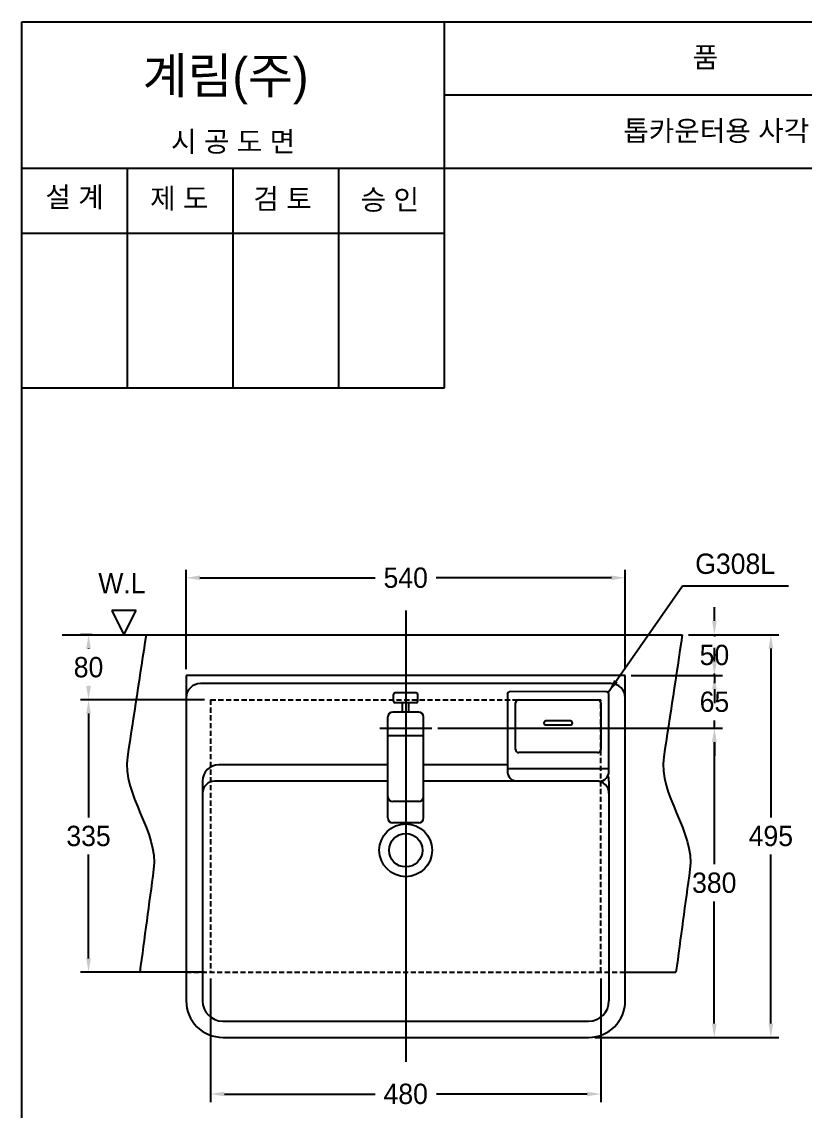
# Model space of a CAD drawing. Header units: millimetres. Extents: x 0 to 3800, y -67 to 2530.
# Drawn here: x 0 to 962, y 1192 to 2530 of the extents above; entities that cross this region are included whole.
import ezdxf
from ezdxf.enums import TextEntityAlignment as Align
from ezdxf.lldxf.tags import DXFTag

# ---------------------------------------------------------------- set-up
doc = ezdxf.new("R2010")
doc.units = ezdxf.units.MM
doc.linetypes.add('DASHED2', pattern=[9.525, 6.35, -3.175])
for name, color, linetype in [('TEXT', 7, 'Continuous'), ('내부선 및 부속', 4, 'Continuous'), ('도각라인', 7, 'Continuous'), ('외형선', 3, 'Continuous'), ('점선', 6, 'DASHED2'), ('중심선', 1, 'DASHED'), ('치수선', 7, 'Continuous')]:
    doc.layers.add(name, color=color, linetype=linetype)
doc.styles.add('____', font='')
doc.styles.add('타이틀', font='H2GTRM.TTF', dxfattribs={"height": 25})
doc.styles.get('____').set_extended_font_data('굴림')
tags = doc.linetypes.add('DASHDOT', pattern=[70, 31, -13, 13, -13]).pattern_tags.tags
tags[10:11] = [DXFTag(74, 4), DXFTag(75, 0), DXFTag(340, '0'), DXFTag(46, 0.0), DXFTag(50, 0.0), DXFTag(44, 0.0), DXFTag(45, 0.0)]
tags[8:9] = [DXFTag(74, 4), DXFTag(75, 0), DXFTag(340, '0'), DXFTag(46, 0.0), DXFTag(50, 0.0), DXFTag(44, 0.0), DXFTag(45, 0.0)]
tags[6:7] = [DXFTag(74, 4), DXFTag(75, 0), DXFTag(340, '0'), DXFTag(46, 0.0), DXFTag(50, 0.0), DXFTag(44, 0.0), DXFTag(45, 0.0)]
tags[4:5] = [DXFTag(74, 4), DXFTag(75, 0), DXFTag(340, '0'), DXFTag(46, 0.0), DXFTag(50, 0.0), DXFTag(44, 0.0), DXFTag(45, 0.0)]
tags = doc.linetypes.add('DASHED', pattern=[25.72, 12.86, -12.86]).pattern_tags.tags
tags[6:7] = [DXFTag(74, 4), DXFTag(75, 0), DXFTag(340, '0'), DXFTag(46, 0.0), DXFTag(50, 0.0), DXFTag(44, 0.0), DXFTag(45, 0.0)]
tags[4:5] = [DXFTag(74, 4), DXFTag(75, 0), DXFTag(340, '0'), DXFTag(46, 0.0), DXFTag(50, 0.0), DXFTag(44, 0.0), DXFTag(45, 0.0)]
doc.dimstyles.new('MSADIM', dxfattribs={"dimtxt": 33, "dimasz": 17, "dimexe": 10, "dimexo": 7.5, "dimgap": 10, "dimtad": 0, "dimtih": 1, "dimtoh": 1, "dimdec": 0, "dimzin": 1, "dimdsep": 46, "dimtxsty": '____', "dimcen": 11.25, "dimadec": 0, "dimazin": 0, "dimtfac": 1, "dimtdec": 0, "dimtix": 1, "dimtmove": 0, "dimatfit": 3, "dimfxl": 1, "dimtolj": 1, "dimtzin": 1, "dimarcsym": 0})

# ---------------------------------------------------------------- blocks, each defined once
blk = doc.blocks.new('*D7')
at = {"layer": '치수선', "color": 0, "linetype": 'Continuous', "lineweight": -2, "transparency": 16777216}
for p, q in [((202.2, 1733.9), (202.2, 1856.4)), ((742.2, 1733.9), (742.2, 1856.4)), ((219.2, 1846.4), (434.8, 1846.4)), ((725.2, 1846.4), (509.6, 1846.4))]:
    blk.add_line(p, q, dxfattribs=at)
at = {"layer": '치수선', "color": 0, "linetype": 'Continuous', "transparency": 16777216}
for points in [[(219.2, 1849.3), (219.2, 1843.6), (202.2, 1846.4)], [(725.2, 1849.3), (725.2, 1843.6), (742.2, 1846.4)]]:
    blk.add_solid(points, dxfattribs=at)
at = {"layer": '치수선', "color": 0, "linetype": 'Continuous', "transparency": 16777216, "insert": (472.2, 1846.4), "char_height": 25, "attachment_point": 5, "style": '____'}
blk.add_mtext('\\A1;540', dxfattribs=at)
blk = doc.blocks.new('*D8')
at = {"layer": '치수선', "color": 0, "linetype": 'Continuous', "lineweight": -2, "transparency": 16777216}
for p, q in [((86.7, 1776.4), (72.1, 1776.4)), ((82.1, 1759.4), (82.1, 1759.2)), ((82.1, 1713.4), (82.1, 1713.6)), ((224.7, 1696.4), (72.1, 1696.4))]:
    blk.add_line(p, q, dxfattribs=at)
at = {"layer": '치수선', "color": 0, "linetype": 'Continuous', "transparency": 16777216}
for points in [[(79.3, 1759.4), (85, 1759.4), (82.1, 1776.4)], [(79.3, 1713.4), (85, 1713.4), (82.1, 1696.4)]]:
    blk.add_solid(points, dxfattribs=at)
at = {"layer": '치수선', "color": 0, "linetype": 'Continuous', "transparency": 16777216, "insert": (82.1, 1736.4), "char_height": 25, "attachment_point": 5, "style": '____'}
blk.add_mtext('\\A1;80', dxfattribs=at)
blk = doc.blocks.new('*D9')
at = {"layer": '치수선', "color": 0, "linetype": 'Continuous', "lineweight": -2, "transparency": 16777216}
for p, q in [((224.7, 1696.4), (72.1, 1696.4)), ((82.1, 1679.4), (82.1, 1551.7)), ((82.1, 1378.4), (82.1, 1506.1)), ((224.7, 1361.4), (72.1, 1361.4))]:
    blk.add_line(p, q, dxfattribs=at)
at = {"layer": '치수선', "color": 0, "linetype": 'Continuous', "transparency": 16777216}
for points in [[(79.3, 1679.4), (85, 1679.4), (82.1, 1696.4)], [(79.3, 1378.4), (85, 1378.4), (82.1, 1361.4)]]:
    blk.add_solid(points, dxfattribs=at)
at = {"layer": '치수선', "color": 0, "linetype": 'Continuous', "transparency": 16777216, "insert": (82.1, 1528.9), "char_height": 25, "attachment_point": 5, "style": '____'}
blk.add_mtext('\\A1;335', dxfattribs=at)
blk = doc.blocks.new('*D10')
at = {"layer": '치수선', "color": 0, "linetype": 'Continuous', "lineweight": -2, "transparency": 16777216}
for p, q in [((232.2, 1353.9), (232.2, 1201.8)), ((712.2, 1353.9), (712.2, 1201.8)), ((249.2, 1211.8), (434.5, 1211.8)), ((695.2, 1211.8), (509.9, 1211.8))]:
    blk.add_line(p, q, dxfattribs=at)
at = {"layer": '치수선', "color": 0, "linetype": 'Continuous', "transparency": 16777216}
for points in [[(249.2, 1214.6), (249.2, 1208.9), (232.2, 1211.8)], [(695.2, 1214.6), (695.2, 1208.9), (712.2, 1211.8)]]:
    blk.add_solid(points, dxfattribs=at)
at = {"layer": '치수선', "color": 0, "linetype": 'Continuous', "transparency": 16777216, "insert": (472.2, 1211.8), "char_height": 25, "attachment_point": 5, "style": '____'}
blk.add_mtext('\\A1;480', dxfattribs=at)
blk = doc.blocks.new('*D11')
at = {"layer": '치수선', "color": 0, "linetype": 'Continuous', "lineweight": -2, "transparency": 16777216}
for p, q in [((851.9, 1743.4), (851.9, 1760.4)), ((749.7, 1726.4), (861.9, 1726.4)), ((851.9, 1726.4), (851.9, 1716.7)), ((511.7, 1661.4), (861.9, 1661.4)), ((851.9, 1661.4), (851.9, 1671.1)), ((851.9, 1644.4), (851.9, 1627.4))]:
    blk.add_line(p, q, dxfattribs=at)
at = {"layer": '치수선', "color": 0, "linetype": 'Continuous', "transparency": 16777216}
for points in [[(849, 1743.4), (854.7, 1743.4), (851.9, 1726.4)], [(849, 1644.4), (854.7, 1644.4), (851.9, 1661.4)]]:
    blk.add_solid(points, dxfattribs=at)
at = {"layer": '치수선', "color": 0, "linetype": 'Continuous', "transparency": 16777216, "insert": (851.9, 1693.9), "char_height": 25, "attachment_point": 5, "style": '____'}
blk.add_mtext('\\A1;65', dxfattribs=at)
blk = doc.blocks.new('*D12')
at = {"layer": '치수선', "color": 0, "linetype": 'Continuous', "lineweight": -2, "transparency": 16777216}
for p, q in [((851.9, 1793.4), (851.9, 1810.4)), ((819.9, 1776.4), (861.9, 1776.4)), ((851.9, 1776.4), (851.9, 1774.2)), ((749.7, 1726.4), (861.9, 1726.4)), ((851.9, 1726.4), (851.9, 1728.6)), ((851.9, 1709.4), (851.9, 1692.4))]:
    blk.add_line(p, q, dxfattribs=at)
at = {"layer": '치수선', "color": 0, "linetype": 'Continuous', "transparency": 16777216}
for points in [[(849, 1793.4), (854.7, 1793.4), (851.9, 1776.4)], [(849, 1709.4), (854.7, 1709.4), (851.9, 1726.4)]]:
    blk.add_solid(points, dxfattribs=at)
at = {"layer": '치수선', "color": 0, "linetype": 'Continuous', "transparency": 16777216, "insert": (851.9, 1751.4), "char_height": 25, "attachment_point": 5, "style": '____'}
blk.add_mtext('\\A1;50', dxfattribs=at)
blk = doc.blocks.new('*D13')
at = {"layer": '치수선', "color": 0, "linetype": 'Continuous', "lineweight": -2, "transparency": 16777216}
for p, q in [((511.7, 1661.4), (861.7, 1661.4)), ((851.7, 1644.4), (851.7, 1494.2)), ((851.7, 1298.4), (851.7, 1448.6)), ((704.7, 1281.4), (861.7, 1281.4))]:
    blk.add_line(p, q, dxfattribs=at)
at = {"layer": '치수선', "color": 0, "linetype": 'Continuous', "transparency": 16777216}
for points in [[(848.9, 1644.4), (854.6, 1644.4), (851.7, 1661.4)], [(848.9, 1298.4), (854.6, 1298.4), (851.7, 1281.4)]]:
    blk.add_solid(points, dxfattribs=at)
at = {"layer": '치수선', "color": 0, "linetype": 'Continuous', "transparency": 16777216, "insert": (851.7, 1471.4), "char_height": 25, "attachment_point": 5, "style": '____'}
blk.add_mtext('\\A1;380', dxfattribs=at)
blk = doc.blocks.new('*D14')
at = {"layer": '치수선', "color": 0, "linetype": 'Continuous', "lineweight": -2, "transparency": 16777216}
for p, q in [((819.9, 1776.4), (931.3, 1776.4)), ((921.3, 1759.4), (921.3, 1551.7)), ((921.3, 1298.4), (921.3, 1506.1)), ((704.7, 1281.4), (931.3, 1281.4))]:
    blk.add_line(p, q, dxfattribs=at)
at = {"layer": '치수선', "color": 0, "linetype": 'Continuous', "transparency": 16777216}
for points in [[(918.5, 1759.4), (924.2, 1759.4), (921.3, 1776.4)], [(918.5, 1298.4), (924.2, 1298.4), (921.3, 1281.4)]]:
    blk.add_solid(points, dxfattribs=at)
at = {"layer": '치수선', "color": 0, "linetype": 'Continuous', "transparency": 16777216, "insert": (921.3, 1528.9), "char_height": 25, "attachment_point": 5, "style": '____'}
blk.add_mtext('\\A1;495', dxfattribs=at)

msp = doc.modelspace()

# ---------------------------------------------------------------- linework, layer by layer
at = {"layer": '내부선 및 부속', "linetype": 'Continuous'}
for p, q in [((49.8, 1776.4), (812.4, 1776.4)), ((485.2, 1704.8), (459.2, 1704.8)), ((597.2, 1702.5), (597.2, 1608.5)), ((718.2, 1706.4), (601.2, 1706.5)), ((722.2, 1608.5), (722.2, 1702.4)), ((485.2, 1692.8), (459.2, 1692.8)), ((468.2, 1681.4), (468.2, 1692.8)), ((476.2, 1681.4), (476.2, 1692.8)), ((607.2, 1635.5), (607.2, 1692.5)), ((611.2, 1696.5), (708.2, 1696.5)), ((712.2, 1692.5), (712.2, 1635.5)), ((450.2, 1577.4), (450.2, 1675.4)), ((488.2, 1681.4), (456.2, 1681.4)), ((494.2, 1577.4), (494.2, 1675.4)), ((674.7, 1670.5), (644.7, 1670.5)), ((644.7, 1665.5), (674.7, 1665.5)), ((494.2, 1652.2), (450.2, 1652.2)), ((708.2, 1631.5), (611.2, 1631.5)), ((722.2, 1611.5), (597.2, 1611.5)), ((722.2, 1596.4), (722.2, 1581.4)), ((450.2, 1551.2), (450.2, 1577.4)), ((488.2, 1571.4), (456.2, 1571.4)), ((494.2, 1551.2), (494.2, 1577.4)), ((488.2, 1545.2), (456.2, 1545.2)), ((202.2, 1361.4), (145.1, 1361.4)), ((742.2, 1361.4), (804.6, 1361.4))]:
    msp.add_line(p, q, dxfattribs=at)
for radius in [32.5, 20.5]:
    msp.add_circle((472.2, 1511.4), radius, dxfattribs=at)
for centre, radius, start, end in [((459.2, 1702.8), 2, 90, 180), ((485.2, 1702.8), 2, 0, 90), ((601.2, 1702.5), 4, 90, 180), ((718.2, 1702.4), 4, 0, 89.9574), ((459.2, 1694.8), 2, 180, 270), ((485.2, 1694.8), 2, 270, 0), ((611.2, 1692.5), 4, 90, 180), ((708.2, 1692.5), 4, 0, 90), ((456.2, 1675.4), 6, 90, 180), ((488.2, 1675.4), 6, 0, 90), ((674.7, 1668), 2.5, 270, 90), ((611.2, 1635.5), 4, 180, 270), ((708.2, 1635.5), 4, 270, 360), ((609.2, 1608.5), 12, 180, 270), ((710.2, 1608.4), 12, 270, 0), ((702.2, 1596.4), 20, 0, 20.0111), ((456.2, 1577.4), 6, 180, 270), ((488.2, 1577.4), 6, 270, 0), ((456.2, 1551.2), 6, 180, 270), ((488.2, 1551.2), 6, 270, 0)]:
    msp.add_arc(centre, radius, start, end, dxfattribs=at)
for points in [[(152.8, 1776.4), (145.2, 1726.4), (137.6, 1676.3), (130, 1626.3), (122.9, 1579.4), (168.5, 1534.8), (162.2, 1487.8), (156.5, 1445.7), (150.8, 1403.6), (145.1, 1361.4)], [(152.8, 1776.4), (145.2, 1726.4), (137.6, 1676.3), (130, 1626.3), (122.9, 1579.4), (168.5, 1534.8), (162.2, 1487.8), (156.5, 1445.7), (150.8, 1403.6), (145.1, 1361.4)], [(812.4, 1776.4), (804.8, 1726.4), (797.2, 1676.3), (789.6, 1626.3), (782.5, 1579.4), (828.1, 1534.8), (821.7, 1487.8), (816, 1445.7), (810.3, 1403.6), (804.6, 1361.4)]]:
    msp.add_open_spline(points, degree=3, knots=[0, 0, 0, 0, 0.3361337, 0.3361337, 0.3361337, 0.650627, 0.650627, 0.650627, 0.9329986, 0.9329986, 0.9329986, 0.9329986], dxfattribs=at)
for points in [[(457.2, 1694.8), (457.2, 1698.8), (457.2, 1702.8)], [(487.2, 1694.8), (487.2, 1698.8), (487.2, 1702.8)]]:
    msp.add_open_spline(points, degree=2, dxfattribs=at)
msp.add_rational_spline([(644.7, 1670.5), (644.5, 1670.5), (644.3, 1670.4), (644, 1670.4), (643.7, 1670.2), (643.4, 1670.1), (643.2, 1669.9), (642.9, 1669.7), (642.7, 1669.5), (642.5, 1669.2), (642.4, 1668.9), (642.3, 1668.6), (642.2, 1668.3), (642.2, 1668), (642.2, 1667.7), (642.3, 1667.3), (642.4, 1667), (642.5, 1666.7), (642.7, 1666.5), (642.9, 1666.2), (643.1, 1666), (643.4, 1665.8), (643.7, 1665.7), (644, 1665.5), (644.3, 1665.5), (644.5, 1665.5), (644.7, 1665.5)], [1, 0.99698343221, 1, 0.991677566893, 1, 0.991796359882, 1, 0.991828118447, 1, 0.991855489086, 1, 0.991867402099, 1, 0.991901961617, 1, 0.991862842344, 1, 0.991850113492, 1, 0.991822123058, 1, 0.991789639924, 1, 0.991665355857, 1, 0.996628033927, 1], degree=2, knots=[0, 0, 0, 0.049589, 0.049589, 0.131806, 0.131806, 0.213556, 0.213556, 0.295104, 0.295104, 0.37653, 0.37653, 0.457893, 0.457893, 0.539081, 0.539081, 0.620468, 0.620468, 0.70192, 0.70192, 0.783498, 0.783498, 0.865282, 0.865282, 0.947558, 0.947558, 1, 1, 1], dxfattribs=at)
at = {"layer": '도각라인'}
for p, q in [((0, 0), (0, 2530)), ((0, 2530), (1800, 2530)), ((520, 2080), (520, 2530)), ((520, 2440), (1800, 2440)), ((0, 2350), (1800, 2350)), ((130, 2080), (130, 2350)), ((260, 2080), (260, 2350)), ((390, 2080), (390, 2350)), ((0, 2270), (520, 2270)), ((0, 2080), (520, 2080))]:
    msp.add_line(p, q, dxfattribs=at)
at = {"layer": '외형선', "linetype": 'Continuous'}
for p, q in [((140.6, 1806.4), (110.6, 1806.4)), ((110.6, 1806.4), (125.6, 1776.4)), ((125.6, 1776.4), (140.6, 1806.4)), ((202.2, 1726.4), (202.2, 1326.4)), ((742.2, 1726.4), (202.2, 1726.4)), ((742.2, 1326.4), (742.2, 1726.4)), ((724.7, 1716.4), (219.7, 1716.4)), ((450.2, 1616.4), (242.2, 1616.4)), ((597.2, 1616.4), (494.2, 1616.4)), ((222.2, 1596.4), (222.2, 1326.4)), ((450.2, 1596.4), (237.2, 1596.4)), ((710.2, 1596.4), (494.2, 1596.4)), ((722.2, 1581.4), (722.2, 1326.4)), ((247.2, 1301.4), (697.2, 1301.4)), ((247.2, 1281.4), (697.2, 1281.4))]:
    msp.add_line(p, q, dxfattribs=at)
for centre, radius, start, end in [((219.7, 1698.9), 17.5, 90, 180), ((724.7, 1698.9), 17.5, 0, 90), ((242.2, 1596.4), 20, 90, 180), ((237.2, 1581.4), 15, 90, 180), ((707.2, 1581.4), 15, 0, 90), ((247.2, 1326.4), 45, 180, 270), ((247.2, 1326.4), 25, 180, 270), ((697.2, 1326.4), 45, 270, 0), ((697.2, 1326.4), 25, 270, 0)]:
    msp.add_arc(centre, radius, start, end, dxfattribs=at)
at = {"layer": '점선'}
for p, q in [((232.2, 1696.4), (232.2, 1361.4)), ((232.2, 1696.4), (712.2, 1696.4)), ((712.2, 1361.4), (712.2, 1696.4)), ((202.2, 1361.4), (742.2, 1361.4))]:
    msp.add_line(p, q, dxfattribs=at)
at = {"layer": '중심선', "linetype": 'DASHDOT'}
for p, q in [((472.2, 1806.4), (472.2, 1251.4)), ((440.2, 1661.4), (504.2, 1661.4))]:
    msp.add_line(p, q, dxfattribs=at)

# ---------------------------------------------------------------- texts
at = {"layer": 'TEXT', "style": '타이틀'}
msp.add_text('계림(주)', height=44, dxfattribs=at).set_placement((148.7, 2441.8))
for s, p in [('품             명', (915.7, 2486.4)), ('톱카운터용 사각 세면기', (905.8, 2396)), ('시 공 도 면', (259.9, 2382.7)), ('설 계', (65, 2314.6)), ('제 도', (193.8, 2312.9)), ('검 토', (320.8, 2312.3)), ('승 인', (452.7, 2311.4))]:
    msp.add_text(s, height=25, dxfattribs=at).set_placement(p, align=Align.MIDDLE_CENTER)
msp.add_text('W.L', height=25, dxfattribs=at).set_placement((123.2, 1839.8), align=Align.MIDDLE)
at = {"layer": 'TEXT', "linetype": 'Continuous', "insert": (828.3, 1876.2), "char_height": 25, "width": 380.447, "attachment_point": 1, "line_spacing_factor": 0.963855, "style": '타이틀'}
msp.add_mtext('\\A1;G308L', dxfattribs=at)

# ---------------------------------------------------------------- dimensions: what is measured, and where the dimension line sits
at = {"layer": '치수선', "linetype": 'Continuous'}
for base, p1, p2, picture, middle in [((742.2, 1846.4), (202.2, 1726.4), (742.2, 1726.4), '*D7', (472.2, 1846.4)), ((712.2, 1211.8), (232.2, 1361.4), (712.2, 1361.4), '*D10', (472.2, 1211.8))]:
    dim = msp.add_linear_dim(base=base, p1=p1, p2=p2, dimstyle='MSADIM', override={"dimtxt": 25}, dxfattribs=at)
    dim.commit()
    dim.dimension.update_dxf_attribs({"geometry": picture, "text_midpoint": middle, "dimtype": 160})
for base, p1, p2, picture, middle in [((851.9, 1776.4), (742.2, 1726.4), (812.4, 1776.4), '*D12', (851.9, 1751.4)), ((82.1, 1361.4), (232.2, 1696.4), (232.2, 1361.4), '*D9', (82.1, 1528.9)), ((851.7, 1281.4), (504.2, 1661.4), (697.2, 1281.4), '*D13', (851.7, 1471.4))]:
    dim = msp.add_linear_dim(base=base, p1=p1, p2=p2, angle=90, dimstyle='MSADIM', override={"dimtxt": 25}, dxfattribs=at)
    dim.commit()
    dim.dimension.update_dxf_attribs({"geometry": picture, "text_midpoint": middle})
for base, p1, p2, picture, middle in [((82.1, 1776.4), (232.2, 1696.4), (94.2, 1776.4), '*D8', (82.1, 1736.4)), ((921.3, 1281.4), (812.4, 1776.4), (697.2, 1281.4), '*D14', (921.3, 1528.9)), ((851.9, 1661.4), (742.2, 1726.4), (504.2, 1661.4), '*D11', (851.9, 1693.9))]:
    dim = msp.add_linear_dim(base=base, p1=p1, p2=p2, angle=90, dimstyle='MSADIM', override={"dimtxt": 25}, dxfattribs=at)
    dim.commit()
    dim.dimension.update_dxf_attribs({"geometry": picture, "text_midpoint": middle, "dimtype": 160})

# ---------------------------------------------------------------- leaders
msp.add_leader([(721, 1705.2), (812.7, 1836.4), (943, 1836.7)], dimstyle='MSADIM', override={"dimtxt": 25}, dxfattribs=at)

doc.saveas('drawing.dxf')
